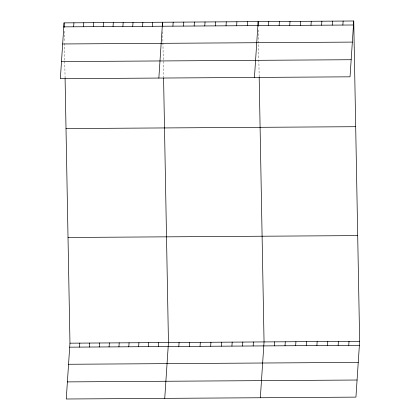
<?xml version="1.0" encoding="UTF-8"?>
<svg xmlns="http://www.w3.org/2000/svg" width="420" height="420" viewBox="0 0 420 420"><rect width="100%" height="100%" fill="white"/><g stroke="black" fill="none" stroke-linecap="round" stroke-linejoin="round"><path stroke-width="0.32" stroke-dasharray="2.1 1.58" d="M258.305 29.946L258.846 59.414M258.857 60.055L259.166 76.713M162.734 31.846L163.569 77.327M64.218 31.201L64.418 42.095M64.444 43.376L64.759 60.669M64.769 61.309L65.079 77.968"/><path stroke-width="0.63" d="M64.066 22.874L60.354 78.698L350.038 76.823L353.745 21L64.066 22.874L64.145 27.358M73.647 26.801L73.915 22.811M83.496 26.738L83.764 22.748M65.09 78.608L69.962 343.177L66.255 399L355.934 397.126L359.646 341.303L353.745 21M93.345 26.67L93.613 22.68M79.548 347.104L79.811 343.114M103.194 26.607L103.462 22.617M89.397 347.041L89.66 343.051M113.043 26.544L113.311 22.554M99.246 346.978L99.508 342.988M122.892 26.481L123.16 22.491M109.095 346.909L109.358 342.925M132.741 26.418L133.009 22.428M118.944 346.846L119.207 342.856M142.59 26.355L142.858 22.365M128.793 346.784L129.061 342.794M152.439 26.292L152.707 22.302M138.642 346.721L138.91 342.731M158.849 78.057L162.556 22.239L162.624 26.082M148.491 346.657L148.759 342.668M172.914 26.155L173.177 22.166M158.34 346.594L158.608 342.605M183.535 26.087L183.797 22.097M164.745 398.365L168.457 342.542L163.579 77.968M194.156 26.019L194.418 22.029M178.81 346.463L179.078 342.473M204.776 25.951L205.044 21.961M189.43 346.39L189.698 342.405M215.397 25.883L215.665 21.893M200.056 346.322L200.319 342.332M226.018 25.814L226.286 21.824M210.677 346.253L210.94 342.263M236.644 25.746L236.906 21.756M221.298 346.185L221.56 342.195M247.265 25.678L247.527 21.688M231.919 346.117L232.186 342.127M254.441 77.443L258.148 21.62L258.232 26.103M242.54 346.048L242.807 342.058M268.506 25.541L268.774 21.551M253.16 345.98L253.428 341.99M279.127 25.473L279.394 21.483M260.342 397.745L264.049 341.922L259.177 77.354M289.748 25.4L290.015 21.415M274.407 345.844L274.669 341.854M300.373 25.331L300.636 21.341M285.028 345.776L285.29 341.786M310.994 25.263L311.257 21.273M295.649 345.707L295.916 341.717M321.615 25.195L321.877 21.205M306.269 345.639L306.537 341.649M332.236 25.127L332.504 21.137M316.89 345.566L317.158 341.581M342.856 25.058L343.124 21.068M327.516 345.497L327.779 341.507M338.137 345.429L338.399 341.439M348.757 345.361L349.02 341.371M63.798 26.864L353.477 24.99M62.664 43.969L352.343 42.095M61.493 61.593L351.173 59.719M66.008 128.573L355.693 126.698M68.019 237.478L357.698 235.604M69.962 343.177L359.646 341.303M69.699 347.167L359.378 345.293M68.56 364.271L358.244 362.397M67.394 381.895L357.074 380.021"/></g></svg>
